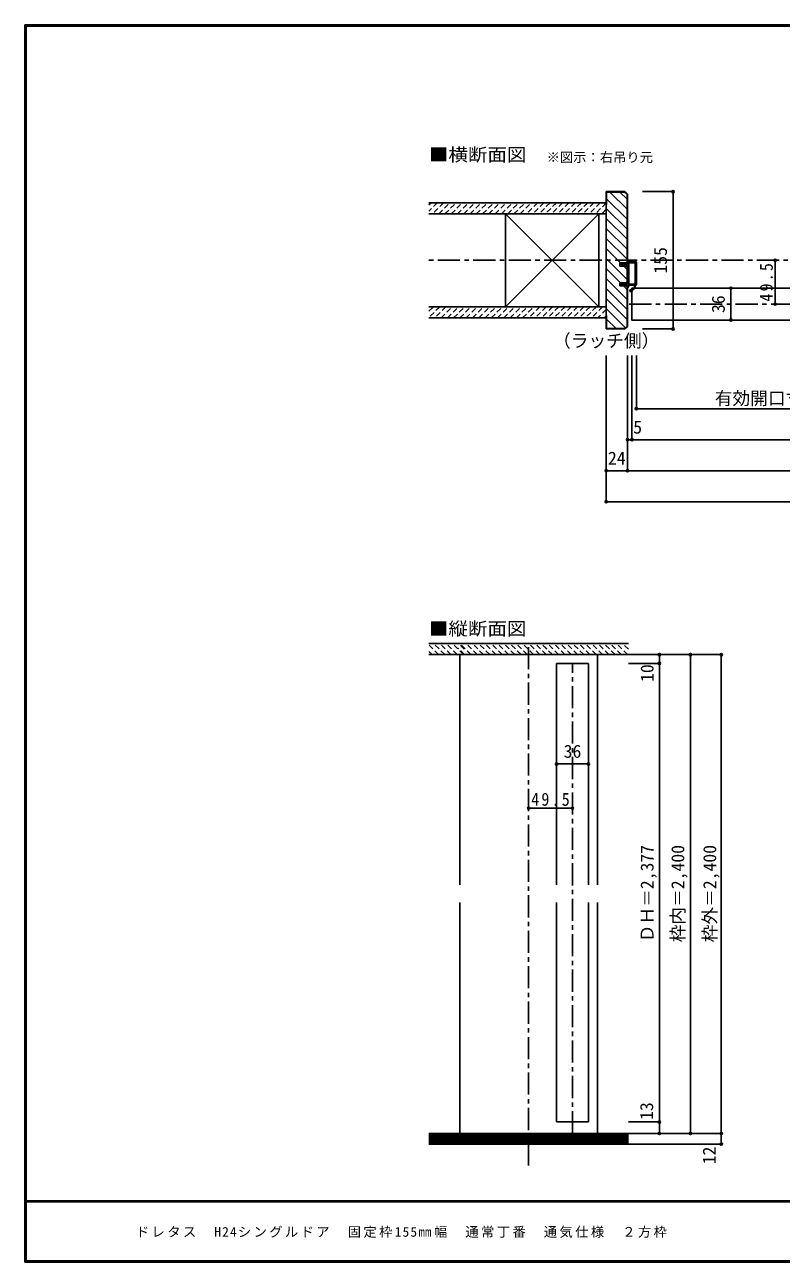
# Model space of a CAD drawing. Units: millimetres at full size, sheet at 1:5. Extents: x -973 to 977, y -718 to 696.
# Drawn here: x -973 to -120, y -701 to 696 of the extents above; entities that cross this region are included whole.
import ezdxf
from ezdxf.enums import TextEntityAlignment as Align

# ---------------------------------------------------------------- set-up
doc = ezdxf.new("R2010")
doc.units = ezdxf.units.MM
doc.header["$LTSCALE"] = 5
doc.header["$PDMODE"] = 32
doc.header["$PDSIZE"] = 2.5
doc.linetypes.add('CHAIN1', pattern=[8, 5, -1, 1, -1])
doc.linetypes.add('DASHED1', pattern=[1.8, 1.2, -0.6])
for name, color, linetype in [('0-0_補助線', 7, 'Continuous'), ('0-1_通り芯', 4, 'CHAIN1'), ('0-3_仕上げ', 2, 'Continuous'), ('0-4_枠', 3, 'Continuous'), ('0-6_扉', 6, 'Continuous'), ('0-A_文字', 3, 'Continuous'), ('0-B_寸法', 7, 'Continuous'), ('0-C_ハッチ', 4, 'DASHED1'), ('F-1_枠', 6, 'Continuous'), ('F-A_文字', 7, 'Continuous')]:
    doc.layers.add(name, color=color, linetype=linetype)
doc.styles.add('ＭＳ ゴシック', font='')
doc.styles.get('ＭＳ ゴシック').set_extended_font_data('MS Gothic')

# ---------------------------------------------------------------- blocks, each defined once
blk = doc.blocks.new('2')
at = {"layer": '0-0_補助線'}
for p, q in [((-9.846, -9.622), (-9.846, 15.078)), ((-8.846, 16.078), (0.354, 16.078)), ((-8.846, 15.878), (0.637, 15.878)), ((-8.446, 14.378), (-8.446, -8.922)), ((-8.146, 14.678), (-1.546, 14.678)), ((-1.246, 14.378), (-1.246, -8.922)), ((0.154, 11.653), (2.154, 11.653)), ((0.154, 11.653), (0.154, -8.497)), ((2.154, 10.953), (2.154, 11.653)), ((3.154, 11.653), (2.512, 10.83)), ((3.154, 11.653), (6.154, 11.653)), ((4.154, 13.753), (4.154, 13.053)), ((5.154, 13.053), (4.512, 13.876)), ((7.154, 13.053), (5.154, 13.053)), ((6.154, 10.953), (6.154, 11.653)), ((7.558, 12.258), (6.516, 10.835)), ((-1.48, -10.622), (-8.846, -10.622)), ((-1.546, -9.222), (-8.146, -9.222)), ((-1.189, -10.85), (-0.732, -12.694)), ((0.354, -12.922), (-0.441, -12.922)), ((0.154, -8.497), (2.154, -8.497)), ((4.154, -9.897), (0.154, -9.897)), ((0.154, -9.897), (0.154, -10.622)), ((0.154, -10.622), (0.645, -12.548)), ((2.154, -7.797), (2.154, -8.497)), ((3.154, -8.497), (2.512, -7.674)), ((3.154, -8.497), (6.154, -8.497)), ((4.154, -10.597), (4.154, -9.897)), ((5.154, -9.897), (4.512, -10.72)), ((7.154, -9.897), (5.154, -9.897)), ((6.154, -7.797), (6.154, -8.497)), ((7.558, -9.101), (6.516, -7.679))]:
    blk.add_line(p, q, dxfattribs=at)
for points in [[(-9.646, 15.078), (-9.646, -9.622), (-9.846, -9.622)], [(4.154, 13.053), (0.154, 13.053), (0.649, 15.723)]]:
    blk.add_lwpolyline(points, dxfattribs=at)
for centre, radius, start, end in [((-8.846, 15.078), 1, 90, 180), ((-8.846, 15.078), 0.8, 90, 180), ((-8.146, 14.378), 0.3, 90, 180), ((-1.546, 14.378), 0.3, 0, 90), ((0.354, 15.778), 0.3, 349.49875, 90), ((2.354, 10.953), 0.2, 180, 322.03043), ((4.354, 13.753), 0.2, 37.96957, 180), ((6.354, 10.953), 0.2, 180, 323.78053), ((7.154, 12.553), 0.5, 323.78053, 90), ((-8.846, -9.622), 1, 180, 270), ((-2.846, -10.72), 6, 179.06153, 259.29815), ((-8.146, -8.922), 0.3, 180, 270), ((-2.846, -10.72), 5.3, 178.93757, 259.29815), ((-1.546, -8.922), 0.3, 270, 0), ((-1.48, -10.922), 0.3, 13.9282, 90), ((-0.441, -12.622), 0.3, 193.9282, 270), ((0.354, -12.622), 0.3, 270, 14.29438), ((2.354, -7.797), 0.2, 37.96957, 180), ((4.354, -10.597), 0.2, 180, 322.03043), ((6.354, -7.797), 0.2, 36.21947, 180), ((7.154, -9.397), 0.5, 270, 36.21947), ((-3.896, -16.272), 0.35, 259.29815, 79.29815)]:
    blk.add_arc(centre, radius, start, end, dxfattribs=at)
blk.add_point((-3.896, -16.622), dxfattribs=at)

msp = doc.modelspace()

# ---------------------------------------------------------------- linework, layer by layer
at = {"layer": '0-1_通り芯'}
for p, q in [((517.653, 430), (-517.347, 430)), ((293.653, 380.5), (-293.347, 380.5)), ((-404.847, -591.633), (-404.847, -2.5)), ((-355.347, -555.5), (-355.347, -25)), ((-517.347, -567.5), (-292.347, -567.5))]:
    msp.add_line(p, q, dxfattribs=at)
at = {"layer": '0-3_仕上げ'}
for p, q in [((-317.347, 495), (-517.347, 495)), ((-317.347, 482.5), (-517.347, 482.5)), ((-317.347, 377.5), (-517.347, 377.5)), ((-317.347, 365), (-517.347, 365)), ((-292.347, -2.5), (-517.347, -2.5)), ((-292.347, -15), (-517.347, -15)), ((-292.347, -555.5), (-517.347, -555.5)), ((-292.347, -567.5), (-517.347, -567.5))]:
    msp.add_line(p, q, dxfattribs=at)
at = {"layer": '0-3_仕上げ', "color": 3}
for p, q in [((-430.847, 482.5), (-430.847, 377.5)), ((-325.847, 482.5), (-325.847, 377.5))]:
    msp.add_line(p, q, dxfattribs=at)
at = {"layer": '0-3_仕上げ', "color": 7}
for p, q in [((-325.847, 377.5), (-430.847, 482.5)), ((-430.847, 377.5), (-325.847, 482.5)), ((-292.347, -557), (-517.347, -557)), ((-292.347, -558.5), (-517.347, -558.5)), ((-292.347, -560), (-517.347, -560)), ((-292.347, -561.5), (-517.347, -561.5)), ((-292.347, -563), (-517.347, -563)), ((-292.347, -564.5), (-517.347, -564.5)), ((-292.347, -566), (-517.347, -566))]:
    msp.add_line(p, q, dxfattribs=at)
at = {"layer": '0-4_枠'}
for p, q in [((-317.347, 507.5), (-317.347, 352.5)), ((-296.175, 507.5), (-317.347, 507.5)), ((-296.383, 507), (-293.847, 504.464)), ((-296.175, 507.5), (-293.347, 504.672)), ((-293.847, 427), (-293.847, 504.464)), ((-293.347, 504.672), (-293.347, 427)), ((-316.847, 492.5), (-317.347, 492.5)), ((-293.347, 423.3), (-301.847, 423.3)), ((-293.847, 404.7), (-293.847, 423.3)), ((-293.347, 404.7), (-293.347, 423.3)), ((-301.847, 401), (-301.847, 404.7)), ((-293.347, 404.7), (-301.847, 404.7)), ((-293.347, 401), (-301.847, 401)), ((-293.847, 355.536), (-293.847, 401)), ((-293.347, 355.328), (-293.347, 401)), ((-316.847, 367.5), (-317.347, 367.5)), ((-316.847, 367.5), (-316.847, 353)), ((-296.175, 352.5), (-317.347, 352.5)), ((-296.382, 353), (-316.847, 353)), ((-296.382, 353), (-293.847, 355.536)), ((-296.175, 352.5), (-293.347, 355.328))]:
    msp.add_line(p, q, dxfattribs=at)
at = {"layer": '0-4_枠', "color": 4}
for p, q in [((-516.448, -15), (-512.448, -15)), ((-478.347, -15), (-482.347, -15)), ((-482.347, -275), (-482.347, -15)), ((-423.271, -15), (-419.271, -15)), ((-331.347, -15), (-327.347, -15)), ((-327.347, -275), (-327.347, -15)), ((-482.347, -555.5), (-482.347, -295)), ((-327.347, -555.5), (-327.347, -295))]:
    msp.add_line(p, q, dxfattribs=at)
at = {"layer": '0-4_枠'}
for points in [[(-316.847, 492.5), (-316.847, 507), (-296.383, 507)], [(-301.847, 423.3), (-301.847, 427), (-293.347, 427)]]:
    msp.add_lwpolyline(points, dxfattribs=at)
at = {"layer": '0-6_扉'}
for p, q in [((-288.347, 398.5), (-8.347, 398.5)), ((-288.347, 362.5), (-288.347, 398.5)), ((-288.347, 362.5), (-8.347, 362.5)), ((-373.347, -25), (-373.347, -275)), ((-337.347, -25), (-337.347, -275)), ((-373.347, -295), (-373.347, -542.5)), ((-337.347, -295), (-337.347, -542.5)), ((-337.347, -542.5), (-373.347, -542.5))]:
    msp.add_line(p, q, dxfattribs=at)
at = {"layer": '0-B_寸法', "color": 4}
for p, q in [((-241.925, 507.5), (-276.447, 507.5)), ((-126.691, 380.5), (-126.691, 430)), ((-176.691, 398.5), (-176.691, 362.5)), ((-317.347, 157.5), (-317.347, 322.5)), ((-293.347, 192.5), (-293.347, 322.5)), ((-288.347, 227.5), (-288.347, 322.5)), ((-283.347, 262.5), (-283.347, 322.5)), ((-283.347, 262.5), (233.658, 262.5)), ((293.653, 227.5), (-293.347, 227.5)), ((317.653, 192.5), (-317.347, 192.5)), ((317.653, 157.5), (-317.347, 157.5)), ((-187.49, -15), (-292.347, -15)), ((-257.347, -25), (-292.347, -25)), ((-257.347, -15), (-257.347, -555.5)), ((-222.347, -15), (-257.347, -15)), ((-222.347, -15), (-222.347, -555.5)), ((-187.49, -15), (-187.49, -567.5)), ((-373.347, -138.382), (-337.347, -138.382)), ((-404.847, -188.382), (-355.347, -188.382)), ((-257.347, -542.5), (-292.347, -542.5)), ((-187.49, -555.5), (-292.347, -555.5)), ((-187.49, -567.5), (-292.347, -567.5))]:
    msp.add_line(p, q, dxfattribs=at)
at = {"layer": '0-B_寸法', "color": 6}
msp.add_line((-337.347, -25), (-373.347, -25), dxfattribs=at)
at = {"layer": '0-B_寸法', "color": 4}
msp.add_lwpolyline([(-241.925, 507.5), (-241.925, 352.5), (-276.447, 352.5)], dxfattribs=at)
at = {"layer": '0-B_寸法'}
for p in [(-241.925, 507.5), (-126.691, 430), (-176.691, 398.5), (-126.691, 380.5), (-176.691, 362.5), (-241.925, 352.5), (-283.347, 262.5), (-293.347, 227.5), (-288.347, 227.5), (-317.347, 192.5), (-293.347, 192.5), (-317.347, 157.5), (-257.347, -15), (-222.347, -15), (-187.49, -15), (-257.347, -25), (-373.347, -138.382), (-337.347, -138.382), (-404.847, -188.382), (-355.347, -188.382), (-257.347, -542.5), (-257.347, -555.5), (-222.347, -555.5), (-187.49, -555.5), (-187.49, -567.5)]:
    msp.add_point(p, dxfattribs=at)
at = {"layer": '0-C_ハッチ', "linetype": 'Continuous'}
for p, q in [((-313.18, 507), (-293.847, 487.666)), ((-301.867, 507), (-293.847, 498.98)), ((-316.847, 499.353), (-293.847, 476.353)), ((-317.347, 488.539), (-293.847, 465.039)), ((-317.347, 477.225), (-293.847, 453.725)), ((-317.347, 465.912), (-293.847, 442.412)), ((-317.347, 454.598), (-293.847, 431.098)), ((-317.347, 443.284), (-301.063, 427)), ((-317.347, 431.97), (-293.847, 408.47)), ((-317.347, 420.657), (-301.39, 404.7)), ((-297.363, 423.3), (-293.847, 419.784)), ((-317.347, 409.343), (-293.847, 385.843)), ((-317.347, 398.029), (-293.847, 374.529)), ((-297.69, 401), (-293.847, 397.157)), ((-317.347, 386.716), (-293.847, 363.216)), ((-317.347, 375.402), (-295.664, 353.719)), ((-316.847, 363.588), (-306.259, 353))]:
    msp.add_line(p, q, dxfattribs=at)
at = {"layer": '0-C_ハッチ'}
for p, q in [((-517.347, 492.668), (-515.015, 495)), ((-507.944, 495), (-517.347, 485.597)), ((-500.873, 495), (-513.373, 482.5)), ((-506.302, 482.5), (-493.802, 495)), ((-499.231, 482.5), (-486.731, 495)), ((-492.16, 482.5), (-479.66, 495)), ((-485.089, 482.5), (-472.589, 495)), ((-478.018, 482.5), (-465.518, 495)), ((-470.947, 482.5), (-458.447, 495)), ((-463.876, 482.5), (-451.376, 495)), ((-456.805, 482.5), (-444.305, 495)), ((-449.734, 482.5), (-437.234, 495)), ((-442.662, 482.5), (-430.162, 495)), ((-435.591, 482.5), (-423.091, 495)), ((-428.52, 482.5), (-416.02, 495)), ((-421.449, 482.5), (-408.949, 495)), ((-414.378, 482.5), (-401.878, 495)), ((-394.807, 495), (-407.307, 482.5)), ((-387.736, 495), (-400.236, 482.5)), ((-380.665, 495), (-393.165, 482.5)), ((-373.594, 495), (-386.094, 482.5)), ((-366.523, 495), (-379.023, 482.5)), ((-359.452, 495), (-371.952, 482.5)), ((-352.381, 495), (-364.881, 482.5)), ((-345.31, 495), (-357.81, 482.5)), ((-338.239, 495), (-350.739, 482.5)), ((-331.168, 495), (-343.668, 482.5)), ((-324.096, 495), (-336.596, 482.5)), ((-317.347, 494.678), (-329.525, 482.5)), ((-317.347, 487.607), (-322.454, 482.5)), ((-517.347, 372.46), (-512.307, 377.5)), ((-505.236, 377.5), (-517.347, 365.389)), ((-498.165, 377.5), (-510.665, 365)), ((-503.594, 365), (-491.094, 377.5)), ((-496.523, 365), (-484.023, 377.5)), ((-489.452, 365), (-476.952, 377.5)), ((-482.381, 365), (-469.881, 377.5)), ((-475.31, 365), (-462.81, 377.5)), ((-468.239, 365), (-455.739, 377.5)), ((-461.168, 365), (-448.668, 377.5)), ((-454.096, 365), (-441.596, 377.5)), ((-447.025, 365), (-434.525, 377.5)), ((-439.954, 365), (-427.454, 377.5)), ((-432.883, 365), (-420.383, 377.5)), ((-425.812, 365), (-413.312, 377.5)), ((-418.741, 365), (-406.241, 377.5)), ((-411.67, 365), (-399.17, 377.5)), ((-392.099, 377.5), (-404.599, 365)), ((-385.028, 377.5), (-397.528, 365)), ((-377.957, 377.5), (-390.457, 365)), ((-370.886, 377.5), (-383.386, 365)), ((-363.815, 377.5), (-376.315, 365)), ((-356.744, 377.5), (-369.244, 365)), ((-349.673, 377.5), (-362.173, 365)), ((-342.601, 377.5), (-355.101, 365)), ((-335.53, 377.5), (-348.03, 365)), ((-328.459, 377.5), (-340.959, 365)), ((-321.388, 377.5), (-333.888, 365)), ((-317.347, 374.47), (-326.817, 365)), ((-317.347, 367.399), (-319.746, 365)), ((-506.631, -15), (-517.347, -4.284)), ((-513.702, -15), (-517.347, -11.355)), ((-499.56, -15), (-512.06, -2.5)), ((-492.489, -15), (-504.989, -2.5)), ((-485.418, -15), (-497.918, -2.5)), ((-478.347, -15), (-490.847, -2.5)), ((-477.094, -15), (-484.271, -7.823)), ((-477.448, -8.828), (-483.776, -2.5)), ((-470.023, -15), (-482.523, -2.5)), ((-462.952, -15), (-475.452, -2.5)), ((-455.881, -15), (-468.381, -2.5)), ((-448.81, -15), (-461.31, -2.5)), ((-441.739, -15), (-454.239, -2.5)), ((-434.668, -15), (-447.168, -2.5)), ((-427.596, -15), (-440.096, -2.5)), ((-420.525, -15), (-433.025, -2.5)), ((-413.454, -15), (-425.954, -2.5)), ((-406.383, -15), (-418.883, -2.5)), ((-399.312, -15), (-411.812, -2.5)), ((-392.241, -15), (-404.741, -2.5)), ((-385.17, -15), (-397.67, -2.5)), ((-385.17, -15), (-392.347, -7.823)), ((-378.099, -15), (-390.599, -2.5)), ((-384.271, -8.828), (-390.599, -2.5)), ((-371.028, -15), (-383.528, -2.5)), ((-363.957, -15), (-376.457, -2.5)), ((-356.886, -15), (-369.386, -2.5)), ((-349.815, -15), (-362.315, -2.5)), ((-342.744, -15), (-355.244, -2.5)), ((-335.673, -15), (-348.173, -2.5)), ((-328.601, -15), (-341.101, -2.5)), ((-321.53, -15), (-334.03, -2.5)), ((-314.459, -15), (-326.959, -2.5)), ((-307.388, -15), (-319.888, -2.5)), ((-300.317, -15), (-312.817, -2.5)), ((-293.246, -15), (-305.746, -2.5)), ((-292.347, -8.828), (-298.675, -2.5)), ((-484.165, -15), (-484.271, -14.894)), ((-392.241, -15), (-392.347, -14.894))]:
    msp.add_line(p, q, dxfattribs=at)
at = {"layer": 'F-1_枠'}
for p, q in [((-973.347, 695.833), (-973.347, -700.833)), ((-973.347, 695.833), (976.653, 695.833)), ((-973.347, 695), (976.653, 695)), ((-973.347, 694.167), (976.653, 694.167)), ((-972.514, 695.833), (-972.514, -700.833)), ((-971.68, 695.833), (-971.68, -700.833)), ((976.653, -631.667), (-973.347, -631.667)), ((976.653, -632.5), (-973.347, -632.5)), ((976.653, -699.167), (-973.347, -699.167)), ((976.653, -700), (-973.347, -700)), ((976.653, -700.833), (-973.347, -700.833))]:
    msp.add_line(p, q, dxfattribs=at)

# ---------------------------------------------------------------- block references
at = {"layer": '0-0_補助線', "xscale": -1}
msp.add_blockref('2', (-293.193, 412.422), dxfattribs=at)

# ---------------------------------------------------------------- texts
at = {"layer": '0-A_文字', "color": 7, "style": 'ＭＳ ゴシック', "width": 1.1}
for s, p in [('■横断面図', (-517.347, 537.5)), ('■縦断面図', (-517.347, 2.5))]:
    msp.add_text(s, height=14.66, dxfattribs=at).set_placement(p, align=Align.BOTTOM_LEFT)
at = {"layer": '0-A_文字', "color": 7, "style": 'ＭＳ ゴシック'}
for s, height, p in [('※図示：右吊り元', 11, (-384.593, 537.5)), ('（ラッチ側）', 14.66, (-377.347, 327.5))]:
    msp.add_text(s, height=height, dxfattribs=at).set_placement(p, align=Align.BOTTOM_LEFT)
at = {"layer": '0-B_寸法', "style": 'ＭＳ ゴシック'}
for s, p in [('155', (-244.425, 415)), ('36', (-179.191, 370.5)), ('10 ', (-259.51, -45.885)), ('ＤＨ＝2,377', (-259.527, -339.75)), ('枠内＝2,400', (-224.847, -339.75)), ('枠外＝2,400', (-188.833, -339.75)), ('13', (-260.056, -540.215)), ('12', (-189.406, -590.263))]:
    msp.add_text(s, height=14.66, rotation=90, dxfattribs=at).set_placement(p, align=Align.BOTTOM_LEFT)
for s, p in [('有効開口寸法＝730（660）<640>［617］', (-194.847, 262.5)), ('5', (-286.861, 230)), ('24', (-315.347, 195)), ('36', (-365.347, -135.882))]:
    msp.add_text(s, height=14.66, dxfattribs=at).set_placement(p, align=Align.BOTTOM_LEFT)
at = {"layer": '0-B_寸法', "insert": (-129.191, 383.375), "char_height": 14.66, "attachment_point": 7, "rotation": 90, "style": 'ＭＳ ゴシック'}
msp.add_mtext('\\T1.28;\\W0.9;49.5', dxfattribs=at)
at = {"layer": '0-B_寸法', "insert": (-401.972, -185.882), "char_height": 14.66, "attachment_point": 7, "style": 'ＭＳ ゴシック'}
msp.add_mtext('\\T1.28;\\W0.9;49.5', dxfattribs=at)
at = {"layer": 'F-A_文字', "insert": (-847.938, -673.333), "char_height": 11, "attachment_point": 7, "style": 'ＭＳ ゴシック'}
msp.add_mtext('\\T1.18;ドレタス\u3000H24シングルドア\u3000固定枠155㎜幅\u3000通常丁番\u3000通気仕様\u3000２方枠', dxfattribs=at)

doc.saveas('drawing.dxf')
